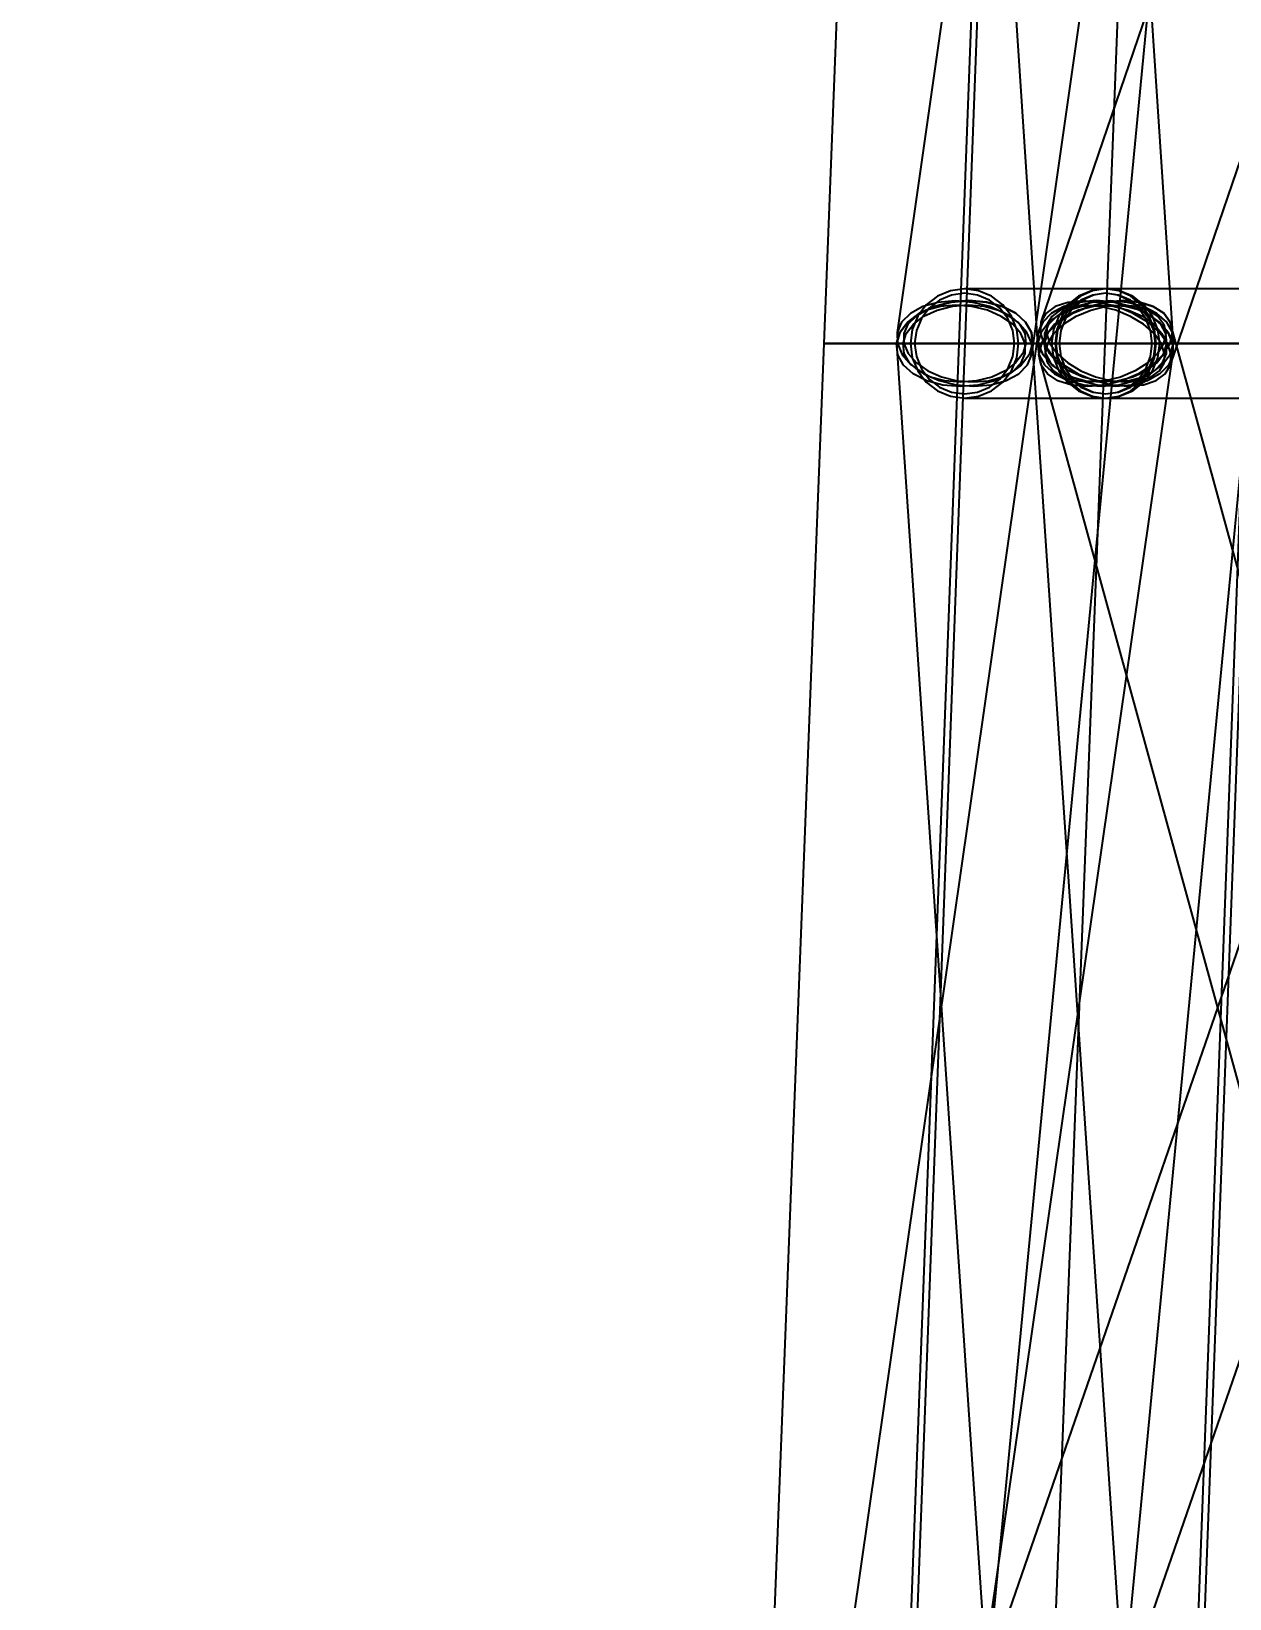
# Model space of a CAD drawing. Header units: millimetres. Extents: x -123812 to 252100, y -3000 to 639000.
# Drawn here: x -18891 to -14430, y 325326 to 331163 of the extents above; entities that cross this region are included whole.
import ezdxf

# ---------------------------------------------------------------- set-up
doc = ezdxf.new("R2010")
doc.units = ezdxf.units.MM
doc.layers.add('D-STR-DIM', color=7, linetype='Continuous', lineweight=13)
doc.layers.add('D-STR-STRC', color=7, linetype='Continuous', lineweight=25)
doc.styles.add('OpenSansCondensed-Light', font='OpenSansCondensed-Light.ttf')
doc.styles.add('TOWER_UNICODE', font='Arial Unicode.ttf')
doc.dimstyles.new('EZDXF', dxfattribs={"dimtxt": 0.25, "dimasz": 0.175, "dimexe": 0.375, "dimexo": 0.125, "dimgap": 0.1, "dimtad": 1, "dimlfac": 100, "dimzin": 12, "dimdsep": 46, "dimtxsty": 'OpenSansCondensed-Light', "dimblk": 'ARCHTICK', "dimcen": 2.5, "dimazin": 3, "dimtfac": 0.5, "dimtmove": 2, "dimatfit": 3})

# ---------------------------------------------------------------- blocks, each defined once
blk = doc.blocks.new('_ARCHTICK')
at = {"color": 0, "linetype": 'BYBLOCK', "const_width": 0.15}
blk.add_lwpolyline([(-0.5, -0.5), (0.5, 0.5)], dxfattribs=at)

msp = doc.modelspace()

# ---------------------------------------------------------------- linework, layer by layer
at = {"layer": 'D-STR-STRC'}
for points in [[(-12930.5, 350023.9), (-15332, 325023.9), (-15323.4, 325014.5), (-15298.2, 325004.2), (-15258, 324993.5), (-15205.6, 324983.3), (-15144.6, 324974.3), (-15079.2, 324967), (-15013.7, 324961.9), (-14952.7, 324959.5), (-14900.4, 324959.8), (-14860.2, 324962.8), (-14834.9, 324968.4), (-14826.3, 324976.1), (-12424.8, 349976.1)], [(-14954.1, 335041.1), (-15667.2, 330041.1), (-15666.6, 330000), (-15648.9, 329958.9), (-15615.5, 329920.6), (-15568.4, 329887.7), (-15511.1, 329862.5), (-15447.2, 329846.6), (-15381.4, 329841.2), (-15317.9, 329846.6), (-15261.1, 329862.5), (-15215, 329887.7), (-15182.6, 329920.6), (-15166.1, 329958.9), (-14453, 334958.9)], [(-13424.1, 335079.4), (-15132.6, 330079.4), (-15135.1, 330041.1), (-15121.1, 330000), (-15091.3, 329958.9), (-15048, 329920.6), (-14994, 329887.7), (-14932.9, 329862.5), (-14869.1, 329846.6), (-14806.8, 329841.2), (-14750.2, 329846.6), (-14703.2, 329862.5), (-14669.1, 329887.7), (-14650.1, 329920.6), (-12941.6, 334920.6)], [(-15475.4, 335000), (-15144.5, 330000), (-15140.1, 329958.9), (-15118.8, 329920.6), (-15081.9, 329887.7), (-15032.1, 329862.5), (-14972.7, 329846.6), (-14907.7, 329841.2), (-14841.7, 329846.6), (-14779, 329862.5), (-14724, 329887.7), (-14680.3, 329920.6), (-14651.1, 329958.9), (-14638.2, 330000), (-14969.1, 335000)], [(-13351.2, 330203.2), (-14891.4, 330203.2), (-14939.9, 330196.3), (-14985.2, 330176), (-15024.1, 330143.7), (-15053.9, 330101.6), (-15072.7, 330052.6), (-15079.1, 330000), (-15072.7, 329947.4), (-15053.9, 329898.4), (-15024.1, 329856.3), (-14985.2, 329824), (-14939.9, 329803.7), (-14891.4, 329796.8), (-13351.2, 329796.8)], [(-13351.2, 330203.2), (-14891.4, 330203.2), (-14939.9, 330196.3), (-14985.2, 330176), (-15024.1, 330143.7), (-15053.9, 330101.6), (-15072.7, 330052.6), (-15079.1, 330000), (-15072.7, 329947.4), (-15053.9, 329898.4), (-15024.1, 329856.3), (-14985.2, 329824), (-14939.9, 329803.7), (-14891.4, 329796.8), (-13351.2, 329796.8)], [(-15360.6, 324958.6), (-14640.8, 329958.6), (-14641.4, 330000), (-14659, 330041.4), (-14692.4, 330080), (-14739.4, 330113.1), (-14796.7, 330138.5), (-14860.5, 330154.5), (-14926.4, 330160), (-14989.9, 330154.5), (-15046.7, 330138.5), (-15092.9, 330113.1), (-15125.3, 330080), (-15141.9, 330041.4), (-15861.6, 325041.4)], [(-14826.1, 325000), (-15163.5, 330000), (-15167.9, 330041.4), (-15189.2, 330080), (-15226.1, 330113.1), (-15275.9, 330138.5), (-15335.3, 330154.5), (-15400.2, 330160), (-15466.3, 330154.5), (-15529, 330138.5), (-15584, 330113.1), (-15627.7, 330080), (-15656.9, 330041.4), (-15669.8, 330000), (-15332.3, 325000)], [(-13279.2, 325080), (-14651, 330080), (-14675.1, 330113.1), (-14714, 330138.5), (-14765, 330154.5), (-14824.6, 330160), (-14888.7, 330154.5), (-14953.1, 330138.5), (-15013.2, 330113.1), (-15065, 330080), (-15105, 330041.4), (-15130.4, 330000), (-15139.5, 329958.6), (-15131.7, 329920), (-13760, 324920)], [(-13592.3, 330080), (-15320.2, 325080), (-15322.9, 325041.4), (-15309, 325000), (-15279.4, 324958.6), (-15236.1, 324920), (-15182.2, 324886.9), (-15121.2, 324861.5), (-15057.4, 324845.5), (-14995.1, 324840), (-14938.5, 324845.5), (-14891.5, 324861.5), (-14857.2, 324886.9), (-14838.1, 324920), (-13110.2, 329920)]]:
    msp.add_lwpolyline(points, dxfattribs=at)
for points in [[(-15940.4, 330000), (-14893, 330000), (-14699, 335000), (-15745.4, 335000)], [(-15437.9, 330000), (-14344.8, 330000), (-14158.2, 335000), (-15248.9, 335000)], [(-15415, 330000), (-14367.7, 330000), (-14180.3, 335000), (-15226.8, 335000)], [(-15618.1, 330000), (-15611.3, 329947.4), (-15591.1, 329898.4), (-15559.1, 329856.3), (-15517.4, 329824), (-15468.8, 329803.7), (-15416.7, 329796.8), (-14891.4, 329796.8), (-14839.2, 329803.7), (-14790.6, 329824), (-14748.9, 329856.3), (-14716.9, 329898.4), (-14696.8, 329947.4), (-14689.9, 330000), (-14696.8, 330052.6), (-14716.9, 330101.6), (-14748.9, 330143.7), (-14790.6, 330176), (-14839.2, 330196.3), (-14891.4, 330203.2), (-15416.7, 330203.2), (-15468.8, 330196.3), (-15517.4, 330176), (-15559.1, 330143.7), (-15591.1, 330101.6), (-15611.3, 330052.6)], [(-15618.1, 330000), (-15611.3, 329947.4), (-15591.1, 329898.4), (-15559.1, 329856.3), (-15517.4, 329824), (-15468.8, 329803.7), (-15416.7, 329796.8), (-15364.5, 329803.7), (-15315.9, 329824), (-15274.2, 329856.3), (-15242.2, 329898.4), (-15222.1, 329947.4), (-15215.2, 330000), (-15222.1, 330052.6), (-15242.2, 330101.6), (-15274.2, 330143.7), (-15315.9, 330176), (-15364.5, 330196.3), (-15416.7, 330203.2), (-15468.8, 330196.3), (-15517.4, 330176), (-15559.1, 330143.7), (-15591.1, 330101.6), (-15611.3, 330052.6)], [(-15618.1, 330000), (-15611.3, 329947.4), (-15591.1, 329898.4), (-15559.1, 329856.3), (-15517.4, 329824), (-15468.8, 329803.7), (-15416.7, 329796.8), (-14891.4, 329796.8), (-14839.2, 329803.7), (-14790.6, 329824), (-14748.9, 329856.3), (-14716.9, 329898.4), (-14696.8, 329947.4), (-14689.9, 330000), (-14696.8, 330052.6), (-14716.9, 330101.6), (-14748.9, 330143.7), (-14790.6, 330176), (-14839.2, 330196.3), (-14891.4, 330203.2), (-15416.7, 330203.2), (-15468.8, 330196.3), (-15517.4, 330176), (-15559.1, 330143.7), (-15591.1, 330101.6), (-15611.3, 330052.6)], [(-15618.1, 330000), (-15611.3, 329947.4), (-15591.1, 329898.4), (-15559.1, 329856.3), (-15517.4, 329824), (-15468.8, 329803.7), (-15416.7, 329796.8), (-15364.5, 329803.7), (-15315.9, 329824), (-15274.2, 329856.3), (-15242.2, 329898.4), (-15222.1, 329947.4), (-15215.2, 330000), (-15222.1, 330052.6), (-15242.2, 330101.6), (-15274.2, 330143.7), (-15315.9, 330176), (-15364.5, 330196.3), (-15416.7, 330203.2), (-15468.8, 330196.3), (-15517.4, 330176), (-15559.1, 330143.7), (-15591.1, 330101.6), (-15611.3, 330052.6)], [(-15092.8, 330000), (-15086, 329947.4), (-15065.8, 329898.4), (-15033.8, 329856.3), (-14992.1, 329824), (-14943.5, 329803.7), (-14891.4, 329796.8), (-14839.2, 329803.7), (-14790.6, 329824), (-14748.9, 329856.3), (-14716.9, 329898.4), (-14696.8, 329947.4), (-14689.9, 330000), (-14696.8, 330052.6), (-14716.9, 330101.6), (-14748.9, 330143.7), (-14790.6, 330176), (-14839.2, 330196.3), (-14891.4, 330203.2), (-14943.5, 330196.3), (-14992.1, 330176), (-15033.8, 330143.7), (-15065.8, 330101.6), (-15086, 330052.6)], [(-15092.8, 330000), (-15086, 329947.4), (-15065.8, 329898.4), (-15033.8, 329856.3), (-14992.1, 329824), (-14943.5, 329803.7), (-14891.4, 329796.8), (-14839.2, 329803.7), (-14790.6, 329824), (-14748.9, 329856.3), (-14716.9, 329898.4), (-14696.8, 329947.4), (-14689.9, 330000), (-14696.8, 330052.6), (-14716.9, 330101.6), (-14748.9, 330143.7), (-14790.6, 330176), (-14839.2, 330196.3), (-14891.4, 330203.2), (-14943.5, 330196.3), (-14992.1, 330176), (-15033.8, 330143.7), (-15065.8, 330101.6), (-15086, 330052.6)], [(-15079.1, 330000), (-15072.7, 329947.4), (-15053.9, 329898.4), (-15024.1, 329856.3), (-14985.2, 329824), (-14939.9, 329803.7), (-14891.4, 329796.8), (-14842.8, 329803.7), (-14797.5, 329824), (-14758.6, 329856.3), (-14728.8, 329898.4), (-14710, 329947.4), (-14703.6, 330000), (-14710, 330052.6), (-14728.8, 330101.6), (-14758.6, 330143.7), (-14797.5, 330176), (-14842.8, 330196.3), (-14891.4, 330203.2), (-14939.9, 330196.3), (-14985.2, 330176), (-15024.1, 330143.7), (-15053.9, 330101.6), (-15072.7, 330052.6)], [(-15079.1, 330000), (-15072.7, 329947.4), (-15053.9, 329898.4), (-15024.1, 329856.3), (-14985.2, 329824), (-14939.9, 329803.7), (-14891.4, 329796.8), (-14842.8, 329803.7), (-14797.5, 329824), (-14758.6, 329856.3), (-14728.8, 329898.4), (-14710, 329947.4), (-14703.6, 330000), (-14710, 330052.6), (-14728.8, 330101.6), (-14758.6, 330143.7), (-14797.5, 330176), (-14842.8, 330196.3), (-14891.4, 330203.2), (-14939.9, 330196.3), (-14985.2, 330176), (-15024.1, 330143.7), (-15053.9, 330101.6), (-15072.7, 330052.6)], [(-15163.5, 330000), (-15176.4, 329958.6), (-15205.7, 329920), (-15249.3, 329886.9), (-15304.3, 329861.5), (-15367, 329845.5), (-15433.1, 329840), (-15498, 329845.5), (-15557.4, 329861.5), (-15607.3, 329886.9), (-15644.1, 329920), (-15665.4, 329958.6), (-15669.8, 330000), (-15656.9, 330041.4), (-15627.7, 330080), (-15584, 330113.1), (-15529, 330138.5), (-15466.3, 330154.5), (-15400.2, 330160), (-15335.3, 330154.5), (-15275.9, 330138.5), (-15226.1, 330113.1), (-15189.2, 330080), (-15167.9, 330041.4)], [(-15666.6, 330000), (-15648.9, 329958.9), (-15615.5, 329920.6), (-15568.4, 329887.7), (-15511.1, 329862.5), (-15447.2, 329846.6), (-15381.4, 329841.2), (-15317.9, 329846.6), (-15261.1, 329862.5), (-15215, 329887.7), (-15182.6, 329920.6), (-15166.1, 329958.9), (-15166.7, 330000), (-15184.4, 330041.1), (-15217.9, 330079.4), (-15264.9, 330112.3), (-15322.3, 330137.5), (-15386.1, 330153.4), (-15452, 330158.8), (-15515.5, 330153.4), (-15572.2, 330137.5), (-15618.4, 330112.3), (-15650.8, 330079.4), (-15667.2, 330041.1)], [(-15188.5, 330000), (-15200.1, 329962.7), (-15226.4, 329927.9), (-15265.8, 329898), (-15315.4, 329875.1), (-15371.9, 329860.7), (-15431.5, 329855.8), (-15490, 329860.7), (-15543.6, 329875.1), (-15588.5, 329898), (-15621.7, 329927.9), (-15640.9, 329962.7), (-15644.9, 330000), (-15633.3, 330037.3), (-15606.9, 330072.1), (-15567.6, 330102), (-15517.9, 330124.9), (-15461.4, 330139.3), (-15401.9, 330144.2), (-15343.3, 330139.3), (-15289.7, 330124.9), (-15244.8, 330102), (-15211.6, 330072.1), (-15192.4, 330037.3)], [(-15642, 330000), (-15626.1, 329963), (-15595.9, 329928.4), (-15553.5, 329898.8), (-15501.8, 329876), (-15444.2, 329861.7), (-15384.8, 329856.9), (-15327.6, 329861.7), (-15276.4, 329876), (-15234.8, 329898.8), (-15205.6, 329928.4), (-15190.8, 329963), (-15191.3, 330000), (-15207.2, 330037), (-15237.4, 330071.6), (-15279.8, 330101.2), (-15331.6, 330124), (-15389.1, 330138.3), (-15448.5, 330143.1), (-15505.7, 330138.3), (-15556.9, 330124), (-15598.5, 330101.2), (-15627.7, 330071.6), (-15642.6, 330037)], [(-15602.3, 330000), (-15595.9, 329951.5), (-15577.4, 329906.4), (-15547.9, 329867.6), (-15509.5, 329837.9), (-15464.7, 329819.2), (-15416.7, 329812.8), (-15368.6, 329819.2), (-15323.9, 329837.9), (-15285.4, 329867.6), (-15255.9, 329906.4), (-15237.4, 329951.5), (-15231.1, 330000), (-15237.4, 330048.5), (-15255.9, 330093.6), (-15285.4, 330132.4), (-15323.9, 330162.1), (-15368.6, 330180.8), (-15416.7, 330187.2), (-15464.7, 330180.8), (-15509.5, 330162.1), (-15547.9, 330132.4), (-15577.4, 330093.6), (-15595.9, 330048.5)], [(-15602.3, 330000), (-15595.9, 329951.5), (-15577.4, 329906.4), (-15547.9, 329867.6), (-15509.5, 329837.9), (-15464.7, 329819.2), (-15416.7, 329812.8), (-15368.6, 329819.2), (-15323.9, 329837.9), (-15285.4, 329867.6), (-15255.9, 329906.4), (-15237.4, 329951.5), (-15231.1, 330000), (-15237.4, 330048.5), (-15255.9, 330093.6), (-15285.4, 330132.4), (-15323.9, 330162.1), (-15368.6, 330180.8), (-15416.7, 330187.2), (-15464.7, 330180.8), (-15509.5, 330162.1), (-15547.9, 330132.4), (-15577.4, 330093.6), (-15595.9, 330048.5)], [(-15144.5, 330000), (-15140.1, 329958.9), (-15118.8, 329920.6), (-15081.9, 329887.7), (-15032.1, 329862.5), (-14972.7, 329846.6), (-14907.7, 329841.2), (-14841.7, 329846.6), (-14779, 329862.5), (-14724, 329887.7), (-14680.3, 329920.6), (-14651.1, 329958.9), (-14638.2, 330000), (-14642.6, 330041.1), (-14663.9, 330079.4), (-14700.8, 330112.3), (-14750.6, 330137.5), (-14810, 330153.4), (-14875, 330158.8), (-14941, 330153.4), (-15003.7, 330137.5), (-15058.8, 330112.3), (-15102.4, 330079.4), (-15131.6, 330041.1)], [(-14641.4, 330000), (-14640.8, 329958.6), (-14657.4, 329920), (-14689.8, 329886.9), (-14736, 329861.5), (-14792.8, 329845.5), (-14856.3, 329840), (-14922.2, 329845.5), (-14986, 329861.5), (-15043.3, 329886.9), (-15090.3, 329920), (-15123.7, 329958.6), (-15141.3, 330000), (-15141.9, 330041.4), (-15125.3, 330080), (-15092.9, 330113.1), (-15046.7, 330138.5), (-14989.9, 330154.5), (-14926.4, 330160), (-14860.5, 330154.5), (-14796.7, 330138.5), (-14739.4, 330113.1), (-14692.4, 330080), (-14659, 330041.4)], [(-14652.3, 330000), (-14677.8, 329958.6), (-14717.7, 329920), (-14769.5, 329886.9), (-14829.6, 329861.5), (-14894, 329845.5), (-14958.1, 329840), (-15017.7, 329845.5), (-15068.7, 329861.5), (-15107.6, 329886.9), (-15131.7, 329920), (-15139.5, 329958.6), (-15130.4, 330000), (-15105, 330041.4), (-15065, 330080), (-15013.2, 330113.1), (-14953.1, 330138.5), (-14888.7, 330154.5), (-14824.6, 330160), (-14765, 330154.5), (-14714, 330138.5), (-14675.1, 330113.1), (-14651, 330080), (-14643.2, 330041.4)], [(-15121.1, 330000), (-15091.3, 329958.9), (-15048, 329920.6), (-14994, 329887.7), (-14932.9, 329862.5), (-14869.1, 329846.6), (-14806.8, 329841.2), (-14750.2, 329846.6), (-14703.2, 329862.5), (-14669.1, 329887.7), (-14650.1, 329920.6), (-14647.6, 329958.9), (-14661.6, 330000), (-14691.4, 330041.1), (-14734.7, 330079.4), (-14788.7, 330112.3), (-14849.8, 330137.5), (-14913.6, 330153.4), (-14976, 330158.8), (-15032.5, 330153.4), (-15079.5, 330137.5), (-15113.6, 330112.3), (-15132.6, 330079.4), (-15135.1, 330041.1)], [(-15119.6, 330000), (-15115.6, 329963), (-15096.4, 329928.4), (-15063.2, 329898.8), (-15018.3, 329876), (-14964.7, 329861.7), (-14906.1, 329856.9), (-14846.6, 329861.7), (-14790, 329876), (-14740.4, 329898.8), (-14701.1, 329928.4), (-14674.7, 329963), (-14663.1, 330000), (-14667.1, 330037), (-14686.3, 330071.6), (-14719.5, 330101.2), (-14764.5, 330124), (-14818, 330138.3), (-14876.6, 330143.1), (-14936.2, 330138.3), (-14992.7, 330124), (-15042.3, 330101.2), (-15081.6, 330071.6), (-15108, 330037)], [(-14666, 330000), (-14665.5, 329962.7), (-14680.4, 329927.9), (-14709.7, 329898), (-14751.3, 329875.1), (-14802.5, 329860.7), (-14859.8, 329855.8), (-14919.2, 329860.7), (-14976.7, 329875.1), (-15028.4, 329898), (-15070.7, 329927.9), (-15100.9, 329962.7), (-15116.7, 330000), (-15117.2, 330037.3), (-15102.3, 330072.1), (-15073, 330102), (-15031.4, 330124.9), (-14980.2, 330139.3), (-14922.9, 330144.2), (-14863.5, 330139.3), (-14806, 330124.9), (-14754.3, 330102), (-14712, 330072.1), (-14681.8, 330037.3)], [(-14675.9, 330000), (-14698.8, 329962.7), (-14734.8, 329927.9), (-14781.5, 329898), (-14835.7, 329875.1), (-14893.7, 329860.7), (-14951.5, 329855.8), (-15005.3, 329860.7), (-15051.2, 329875.1), (-15086.3, 329898), (-15108.1, 329927.9), (-15115.1, 329962.7), (-15106.9, 330000), (-15083.9, 330037.3), (-15047.9, 330072.1), (-15001.2, 330102), (-14947, 330124.9), (-14889, 330139.3), (-14831.2, 330144.2), (-14777.5, 330139.3), (-14731.5, 330124.9), (-14696.4, 330102), (-14674.6, 330072.1), (-14667.6, 330037.3)], [(-15098.5, 330000), (-15071.7, 329963), (-15032.6, 329928.4), (-14983.9, 329898.8), (-14928.8, 329876), (-14871.3, 329861.7), (-14815.1, 329856.9), (-14764.1, 329861.7), (-14721.7, 329876), (-14691, 329898.8), (-14673.9, 329928.4), (-14671.6, 329963), (-14684.3, 330000), (-14711.1, 330037), (-14750.1, 330071.6), (-14798.8, 330101.2), (-14853.9, 330124), (-14911.4, 330138.3), (-14967.6, 330143.1), (-15018.6, 330138.3), (-15061, 330124), (-15091.7, 330101.2), (-15108.9, 330071.6), (-15111.1, 330037)], [(-15077, 330000), (-15070.6, 329951.5), (-15052.1, 329906.4), (-15022.6, 329867.6), (-14984.2, 329837.9), (-14939.4, 329819.2), (-14891.4, 329812.8), (-14843.3, 329819.2), (-14798.6, 329837.9), (-14760.1, 329867.6), (-14730.6, 329906.4), (-14712.1, 329951.5), (-14705.8, 330000), (-14712.1, 330048.5), (-14730.6, 330093.6), (-14760.1, 330132.4), (-14798.6, 330162.1), (-14843.3, 330180.8), (-14891.4, 330187.2), (-14939.4, 330180.8), (-14984.2, 330162.1), (-15022.6, 330132.4), (-15052.1, 330093.6), (-15070.6, 330048.5)], [(-15077, 330000), (-15070.6, 329951.5), (-15052.1, 329906.4), (-15022.6, 329867.6), (-14984.2, 329837.9), (-14939.4, 329819.2), (-14891.4, 329812.8), (-14843.3, 329819.2), (-14798.6, 329837.9), (-14760.1, 329867.6), (-14730.6, 329906.4), (-14712.1, 329951.5), (-14705.8, 330000), (-14712.1, 330048.5), (-14730.6, 330093.6), (-14760.1, 330132.4), (-14798.6, 330162.1), (-14843.3, 330180.8), (-14891.4, 330187.2), (-14939.4, 330180.8), (-14984.2, 330162.1), (-15022.6, 330132.4), (-15052.1, 330093.6), (-15070.6, 330048.5)], [(-15064.3, 330000), (-15058.4, 329951.5), (-15041.1, 329906.4), (-15013.7, 329867.6), (-14977.8, 329837.9), (-14936.1, 329819.2), (-14891.4, 329812.8), (-14846.6, 329819.2), (-14804.9, 329837.9), (-14769.1, 329867.6), (-14741.6, 329906.4), (-14724.3, 329951.5), (-14718.4, 330000), (-14724.3, 330048.5), (-14741.6, 330093.6), (-14769.1, 330132.4), (-14804.9, 330162.1), (-14846.6, 330180.8), (-14891.4, 330187.2), (-14936.1, 330180.8), (-14977.8, 330162.1), (-15013.7, 330132.4), (-15041.1, 330093.6), (-15058.4, 330048.5)], [(-15064.3, 330000), (-15058.4, 329951.5), (-15041.1, 329906.4), (-15013.7, 329867.6), (-14977.8, 329837.9), (-14936.1, 329819.2), (-14891.4, 329812.8), (-14846.6, 329819.2), (-14804.9, 329837.9), (-14769.1, 329867.6), (-14741.6, 329906.4), (-14724.3, 329951.5), (-14718.4, 330000), (-14724.3, 330048.5), (-14741.6, 330093.6), (-14769.1, 330132.4), (-14804.9, 330162.1), (-14846.6, 330180.8), (-14891.4, 330187.2), (-14936.1, 330180.8), (-14977.8, 330162.1), (-15013.7, 330132.4), (-15041.1, 330093.6), (-15058.4, 330048.5)], [(-16135.3, 325000), (-15087, 325000), (-14893, 330000), (-15940.4, 330000)], [(-14893, 330000), (-14910.8, 330000), (-14963.1, 330000), (-15046.4, 330000), (-15154.8, 330000), (-15281.1, 330000), (-15416.7, 330000), (-15552.2, 330000), (-15678.5, 330000), (-15787, 330000), (-15870.2, 330000), (-15922.5, 330000), (-15940.4, 330000), (-15922.5, 330000), (-15870.2, 330000), (-15787, 330000), (-15678.5, 330000), (-15552.2, 330000), (-15416.7, 330000), (-15281.1, 330000), (-15154.8, 330000), (-15046.4, 330000), (-14963.1, 330000), (-14910.8, 330000)], [(-15626.9, 325000), (-14531.5, 325000), (-14344.8, 330000), (-15437.9, 330000)], [(-15603.3, 325000), (-14555, 325000), (-14367.7, 330000), (-15415, 330000)], [(-14344.8, 330000), (-14363.4, 330000), (-14418, 330000), (-14504.9, 330000), (-14618.1, 330000), (-14749.9, 330000), (-14891.4, 330000), (-15032.8, 330000), (-15164.6, 330000), (-15277.8, 330000), (-15364.7, 330000), (-15419.3, 330000), (-15437.9, 330000), (-15419.3, 330000), (-15364.7, 330000), (-15277.8, 330000), (-15164.6, 330000), (-15032.8, 330000), (-14891.4, 330000), (-14749.9, 330000), (-14618.1, 330000), (-14504.9, 330000), (-14418, 330000), (-14363.4, 330000)], [(-14367.7, 330000), (-14385.5, 330000), (-14437.8, 330000), (-14521.1, 330000), (-14629.5, 330000), (-14755.8, 330000), (-14891.4, 330000), (-15026.9, 330000), (-15153.2, 330000), (-15261.7, 330000), (-15344.9, 330000), (-15397.2, 330000), (-15415, 330000), (-15397.2, 330000), (-15344.9, 330000), (-15261.7, 330000), (-15153.2, 330000), (-15026.9, 330000), (-14891.4, 330000), (-14755.8, 330000), (-14629.5, 330000), (-14521.1, 330000), (-14437.8, 330000), (-14385.5, 330000)]]:
    msp.add_lwpolyline(points, close=True, dxfattribs=at)

# ---------------------------------------------------------------- dimensions: what is measured, and where the dimension line sits
at = {"layer": 'D-STR-DIM'}
msp.add_linear_dim(base=(-112000, 0), p1=(0, 0), p2=(0, 634000), angle=90, dimstyle='EZDXF', override={"dimtxt": 8400, "dimasz": 3750, "dimexe": 2100, "dimexo": 1800, "dimgap": 2100, "dimtad": 1, "dimdec": 0, "dimlfac": 1, "dimlunit": 2, "dimtxsty": 'TOWER_UNICODE', "dimclrd": 7, "dimclre": 7, "dimclrt": 7}, dxfattribs=at).render()

doc.saveas('drawing.dxf')
